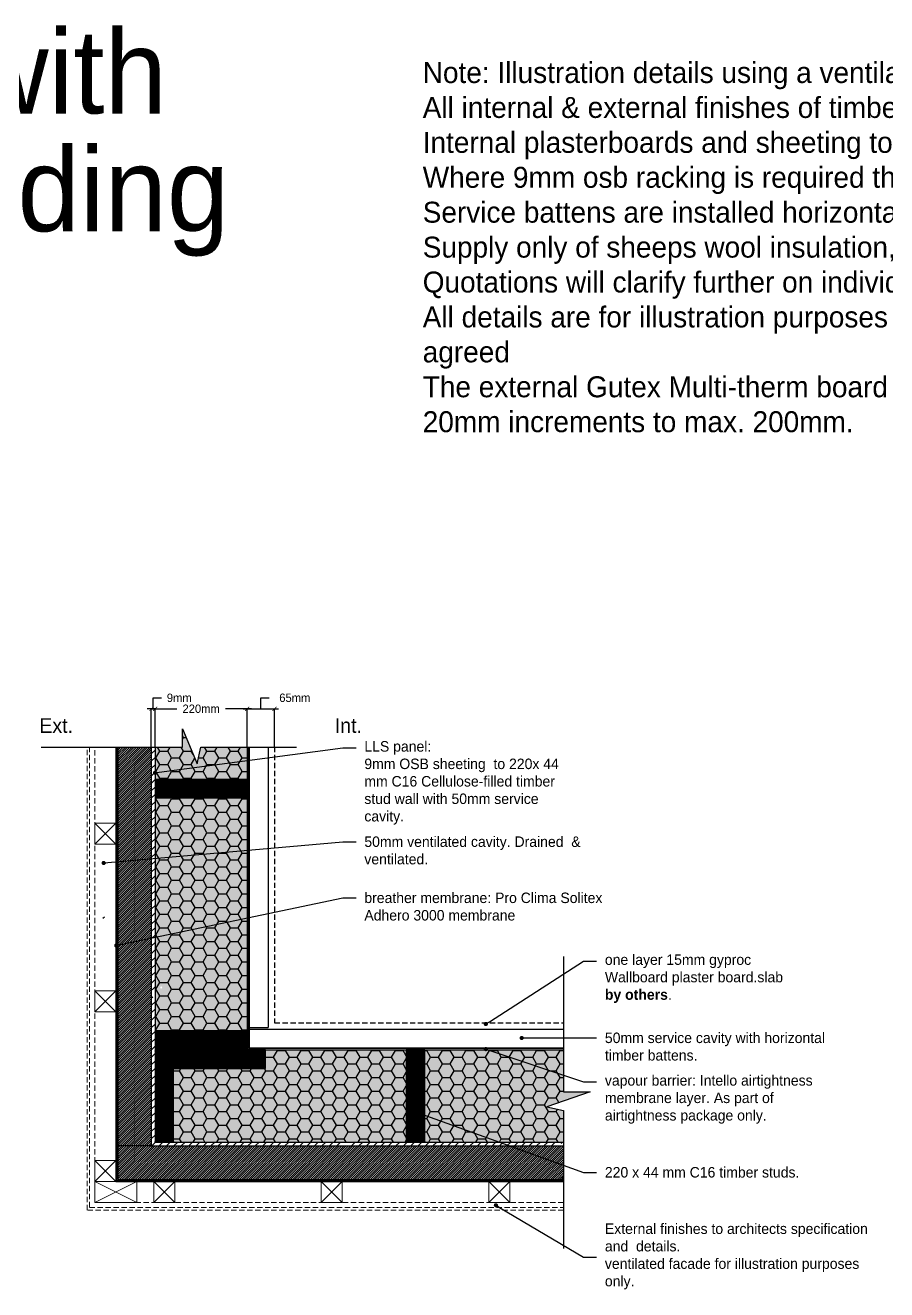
# Model space of a CAD drawing. Header units: millimetres. Extents: x -1562 to 49121, y -21091 to 0.
# Drawn here: x 41356 to 43414, y -7170 to -4152 of the extents above; entities that cross this region are included whole.
import ezdxf
from ezdxf import colors
from ezdxf.entities.mleader import LeaderData, LeaderLine
from ezdxf.math import Vec2, Vec3

# ---------------------------------------------------------------- set-up
doc = ezdxf.new("R2010")
doc.units = ezdxf.units.MM
doc.header["$MEASUREMENT"] = 0
doc.linetypes.add('DASHED', pattern=[19.05, 12.7, -6.35])
doc.linetypes.add('HIDDEN', pattern=[0.375, 0.25, -0.125])
for name, color, linetype in [('007 BREATHER MEMBRANE', 152, 'Continuous'), ('009 Air Tightness', 152, 'Continuous'), ('A00002 Title Text', 2, 'Continuous'), ('A_Plasterboard by others', 11, 'DASHED'), ('G25_EXTERNAL WALLS', 40, 'Continuous'), ('G33_INTERNAL FINISH', 1, 'Continuous'), ('H001_HATCH', 252, 'Continuous'), ('H002_HATCH COLOUR', 253, 'Continuous'), ('LLS_Dimensions', 6, 'Continuous'), ('LLS_Gutex Multitherm', 41, 'Continuous'), ('LLS_Membranes', 124, 'Continuous')]:
    doc.layers.add(name, color=color, linetype=linetype)
doc.layers.add('Kit', color=40, linetype='Continuous', lineweight=15)
doc.layers.add('LLS_Text', color=6, linetype='Continuous', lineweight=15)
doc.layers.add('PDF2_Geometry', color=7, linetype='Continuous', true_color=0x5a5a5a)
doc.styles.add('Century Gothic', font='GOTHIC.TTF')
doc.styles.add('GENERATED_STYLE_2', font='GOTHIC.TTF')
doc.dimstyles.new('FIA DIM Style', dxfattribs={"dimtxt": 20, "dimasz": 10, "dimexe": 0.18, "dimexo": 0.0625, "dimgap": 10, "dimtad": 0, "dimtih": 1, "dimtoh": 1, "dimdec": 0, "dimzin": 0, "dimdsep": 46, "dimtxsty": 'Century Gothic', "dimblk": 'ARCHTICK', "dimblk1": 'ARCHTICK', "dimblk2": 'ARCHTICK', "dimcen": 0.09, "dimdle": 10, "dimadec": 0, "dimazin": 0, "dimtfac": 1, "dimtdec": 0, "dimtofl": 0, "dimtmove": 0, "dimatfit": 3, "dimfxl": 1, "dimtolj": 1, "dimtzin": 0, "dimarcsym": 0})
pattern_1 = [(45, (-3621.1078, -814.1693), (-1.325825215, 1.325825215), [])]

# ---------------------------------------------------------------- blocks, each defined once
blk = doc.blocks.new('_Dot')
at = {"color": 0, "linetype": 'ByBlock', "lineweight": -2}
blk.add_line((-0.5, 0), (-1, 0), dxfattribs=at)
at = {"color": 0, "linetype": 'ByBlock', "const_width": 0.5}
blk.add_lwpolyline([(-0.25, 0, 1), (0.25, 0, 1)], format="xyb", close=True, dxfattribs=at)
blk = doc.blocks.new('_ArchTick')
at = {"color": 0, "linetype": 'ByBlock', "const_width": 0.15}
blk.add_lwpolyline([(-0.5, -0.5), (0.5, 0.5)], dxfattribs=at)
blk = doc.blocks.new('*D22')
at = {"layer": 'Defpoints', "color": 0, "transparency": 16777216}
for p in [(41666.2, -5783.3), (41666.2, -5874.5), (41886.2, -5874.5)]:
    blk.add_point(p, dxfattribs=at)
at = {"layer": 'H001_HATCH', "color": 0, "lineweight": -2, "transparency": 16777216}
for p, q in [((41656.2, -5783.3), (41718.3, -5783.3)), ((41666.2, -5874.4), (41666.2, -5783.1)), ((41896.2, -5783.3), (41834.1, -5783.3)), ((41886.2, -5874.4), (41886.2, -5783.1))]:
    blk.add_line(p, q, dxfattribs=at)
at = {"layer": 'H001_HATCH', "color": 0, "lineweight": -2, "transparency": 16777216, "xscale": 10, "yscale": 10, "zscale": 10, "rotation": 180}
blk.add_blockref('_ArchTick', (41666.2, -5783.3), dxfattribs=at)
at = {"layer": 'H001_HATCH', "color": 0, "lineweight": -2, "transparency": 16777216, "xscale": 10, "yscale": 10, "zscale": 10}
blk.add_blockref('_ArchTick', (41886.2, -5783.3), dxfattribs=at)
at = {"layer": 'H001_HATCH', "color": 0, "transparency": 16777216, "insert": (41776.2, -5783.3), "char_height": 20, "attachment_point": 5, "style": 'Century Gothic'}
blk.add_mtext('\\A1;220mm', dxfattribs=at)
blk = doc.blocks.new('*D23')
at = {"layer": 'Defpoints', "color": 0, "transparency": 16777216}
for p in [(41951.2, -5783.3), (41886.2, -5874.5), (41951.2, -5874.5)]:
    blk.add_point(p, dxfattribs=at)
at = {"layer": 'H001_HATCH', "color": 0, "lineweight": -2, "transparency": 16777216}
for p, q in [((41918.7, -5783.3), (41918.7, -5757.1)), ((41918.7, -5757.1), (41938.7, -5757.1)), ((41876.2, -5783.3), (41961.2, -5783.3)), ((41886.2, -5874.4), (41886.2, -5783.1)), ((41951.2, -5874.4), (41951.2, -5783.1))]:
    blk.add_line(p, q, dxfattribs=at)
at = {"layer": 'H001_HATCH', "color": 0, "lineweight": -2, "transparency": 16777216, "xscale": 10, "yscale": 10, "zscale": 10, "rotation": 180}
blk.add_blockref('_ArchTick', (41886.2, -5783.3), dxfattribs=at)
at = {"layer": 'H001_HATCH', "color": 0, "lineweight": -2, "transparency": 16777216, "xscale": 10, "yscale": 10, "zscale": 10}
blk.add_blockref('_ArchTick', (41951.2, -5783.3), dxfattribs=at)
at = {"layer": 'H001_HATCH', "color": 0, "transparency": 16777216, "insert": (41999.9, -5757.1), "char_height": 20, "width": 102.378, "attachment_point": 5, "style": 'Century Gothic'}
blk.add_mtext('\\A1;65mm', dxfattribs=at)
blk = doc.blocks.new('*D24')
at = {"layer": 'Defpoints', "color": 0, "transparency": 16777216}
for p in [(41657.2, -5783.3), (41657.2, -5874.5), (41666.2, -5874.5)]:
    blk.add_point(p, dxfattribs=at)
at = {"layer": 'H001_HATCH', "color": 0, "lineweight": -2, "transparency": 16777216}
for p, q in [((41661.7, -5783.3), (41661.7, -5757.1)), ((41661.7, -5757.1), (41681.7, -5757.1)), ((41657.2, -5783.3), (41647.2, -5783.3)), ((41657.2, -5874.4), (41657.2, -5783.1)), ((41666.2, -5783.3), (41657.2, -5783.3)), ((41666.2, -5874.4), (41666.2, -5783.1)), ((41666.2, -5783.3), (41676.2, -5783.3))]:
    blk.add_line(p, q, dxfattribs=at)
at = {"layer": 'H001_HATCH', "color": 0, "lineweight": -2, "transparency": 16777216, "xscale": 10, "yscale": 10, "zscale": 10}
blk.add_blockref('_ArchTick', (41657.2, -5783.3), dxfattribs=at)
at = {"layer": 'H001_HATCH', "color": 0, "lineweight": -2, "transparency": 16777216, "xscale": 10, "yscale": 10, "zscale": 10, "rotation": 180}
blk.add_blockref('_ArchTick', (41666.2, -5783.3), dxfattribs=at)
at = {"layer": 'H001_HATCH', "color": 0, "transparency": 16777216, "insert": (41723.9, -5757.1), "char_height": 20, "attachment_point": 5, "style": 'Century Gothic'}
blk.add_mtext('\\A1;9mm', dxfattribs=at)
blk = doc.blocks.new('50 x 50 batten')
at = {"layer": 'Kit', "color": 251, "lineweight": 5}
for p, q in [((0, 0), (50, -50)), ((50, 0), (0, -50))]:
    blk.add_line(p, q, dxfattribs=at)
at = {"layer": 'Kit', "lineweight": 5}
blk.add_lwpolyline([(0, -50), (50, -50), (50, 0), (0, 0)], close=True, dxfattribs=at)

msp = doc.modelspace()

# ---------------------------------------------------------------- hatches: boundary and pattern name
at = {"layer": 'H001_HATCH'}
h = msp.add_hatch(dxfattribs=at)
h.set_pattern_fill('HONEY', color=256, scale=150)
h.set_pattern_definition([(0, (-1438.156, 1309.24), (28.125, 16.2379763), [18.75, -37.5]), (120, (-1438.156, 1309.24), (-28.125, 16.2379763), [18.75, -37.5]), (60, (-1438.156, 1309.24), (6e-15, 32.4759526), [-37.5, 18.75])])
h.paths.add_polyline_path([(41886.2, -5995.7), (41666.2, -5995.7), (41666.2, -6551.7), (41886.2, -6551.7)])
edge = h.paths.add_edge_path(flags=16)
edge.add_arc((41680.8, -6448.6), 2.5, 0, 360)
h.paths.add_polyline_path([(42266.2, -6597.7), (41930.2, -6597.7), (41930.2, -6641.7), (41710.2, -6641.7), (41710.2, -6817.7), (42266.2, -6817.7)])
h.paths.add_polyline_path([(42641.8, -6597.7), (42489.5, -6597.7), (42641.8, -6654.7)], flags=17)
h.paths.add_polyline_path([(41766.9, -5914.7), (41731.3, -5830.9), (41731.3, -5874.5), (41666.2, -5874.5), (41666.2, -5951.7), (41886.2, -5951.7), (41886.2, -5874.5), (41775.8, -5874.5)])
h.paths.add_polyline_path([(42641.8, -6742.2), (42601.5, -6733.3), (42641.8, -6719.5), (42641.8, -6654.7), (42489.5, -6597.7), (42310.2, -6597.7), (42310.2, -6817.7), (42641.8, -6817.7)])
at = {"layer": 'H001_HATCH', "transparency": 33554549}
h = msp.add_hatch(dxfattribs=at)
h.set_pattern_fill('ANSI31', color=33, scale=30)
h.paths.add_polyline_path([(41577.2, -6826.7), (41657.2, -6826.7), (41657.2, -5874.5), (41577.2, -5874.5)])
h.paths.add_polyline_path([(41541, -6282.4, 1), (41545.7, -6280.9, 1)], flags=17)
h.paths.add_polyline_path([(41657.2, -6826.7), (41577.2, -6826.7), (41577.2, -6906.7), (42574.7, -6906.7), (42433.7, -6826.7)])
h.paths.add_polyline_path([(42433.7, -6826.7), (42574.7, -6906.7), (42641.8, -6906.7), (42641.8, -6826.7)])
at = {"layer": 'H001_HATCH'}
h = msp.add_hatch(dxfattribs=at)
h.set_pattern_fill('ANSI31', color=33, scale=100)
h.set_pattern_definition([(45, (-1418.156, 1309.24), (-8.8388348, 8.8388348), [])])
h.paths.add_polyline_path([(42645.6, -6817.7), (42132.8, -6817.7), (42132.8, -6820.2, -0.139349), (42132.5, -6821.3), (42129.8, -6825.6, 0.018267), (42129.2, -6826.7), (42619.3, -6826.7)])
h.paths.add_polyline_path([(41666.2, -6597.7), (41666.2, -6472.1), (41663, -6472.1), (41658.3, -6469.1, 0.018267), (41657.2, -6468.5), (41657.2, -6826.7), (42116.3, -6826.7, 0.018267), (42115.7, -6825.6), (42112.8, -6820.8), (42112.8, -6817.7), (41666.2, -6817.7)])
h.paths.add_polyline_path([(41666.2, -6277.9), (41657.2, -6279.5), (41657.2, -6455.7, 0.018267), (41658.3, -6455), (41663, -6452.1), (41666.2, -6452.1)])
h.paths.add_polyline_path([(41666.2, -5918.6), (41657.2, -5919.8), (41657.2, -6279.5), (41666.2, -6277.9)])
h.paths.add_polyline_path([(41666.2, -5874.5), (41657.2, -5874.5), (41657.2, -5919.8), (41666.2, -5918.6)])
at = {"layer": 'H001_HATCH', "transparency": 33554549}
h = msp.add_hatch(dxfattribs=at)
h.set_pattern_fill('ANSI31', color=33, scale=15)
h.set_pattern_definition(pattern_1)
h.paths.add_polyline_path([(41666.2, -5951.7), (41666.2, -5995.7), (41776.2, -5973.7)])
h.paths.add_polyline_path([(41776.2, -5973.7), (41666.2, -5995.7), (41886.2, -5995.7)])
h.paths.add_polyline_path([(41776.2, -5973.7), (41886.2, -5995.7), (41886.2, -5951.7)])
h.paths.add_polyline_path([(41666.2, -5951.7), (41776.2, -5973.7), (41886.2, -5951.7)])
h = msp.add_hatch(dxfattribs=at)
h.set_pattern_fill('ANSI31', color=33, scale=15)
h.set_pattern_definition(pattern_1)
h.paths.add_polyline_path([(41666.2, -6551.7), (41666.2, -6595.7), (41776.2, -6573.7)])
h.paths.add_polyline_path([(41776.2, -6573.7), (41666.2, -6595.7), (41886.2, -6595.7)])
h.paths.add_polyline_path([(41776.2, -6573.7), (41886.2, -6595.7), (41886.2, -6551.7)])
h.paths.add_polyline_path([(41666.2, -6551.7), (41776.2, -6573.7), (41886.2, -6551.7)])
h = msp.add_hatch(dxfattribs=at)
h.set_pattern_fill('ANSI31', color=33, scale=15)
h.set_pattern_definition(pattern_1)
h.paths.add_polyline_path([(41710.2, -6597.7), (41666.2, -6597.7), (41688.2, -6707.7)])
h.paths.add_polyline_path([(41688.2, -6707.7), (41666.2, -6597.7), (41666.2, -6817.7)])
h.paths.add_polyline_path([(41688.2, -6707.7), (41666.2, -6817.7), (41710.2, -6817.7)])
h.paths.add_polyline_path([(41710.2, -6597.7), (41688.2, -6707.7), (41710.2, -6817.7)])
h = msp.add_hatch(dxfattribs=at)
h.set_pattern_fill('ANSI31', color=33, scale=15)
h.set_pattern_definition(pattern_1)
h.paths.add_polyline_path([(41710.2, -6597.7), (41710.2, -6641.7), (41820.2, -6619.7)])
h.paths.add_polyline_path([(41820.2, -6619.7), (41710.2, -6641.7), (41930.2, -6641.7)])
h.paths.add_polyline_path([(41820.2, -6619.7), (41930.2, -6641.7), (41930.2, -6597.7)])
h.paths.add_polyline_path([(41710.2, -6597.7), (41820.2, -6619.7), (41930.2, -6597.7)])
h = msp.add_hatch(dxfattribs=at)
h.set_pattern_fill('ANSI31', color=33, scale=15)
h.set_pattern_definition(pattern_1)
h.paths.add_polyline_path([(42310.2, -6597.7), (42266.2, -6597.7), (42288.2, -6707.7)])
h.paths.add_polyline_path([(42288.2, -6707.7), (42266.2, -6597.7), (42266.2, -6817.7)])
h.paths.add_polyline_path([(42288.2, -6707.7), (42266.2, -6817.7), (42310.2, -6817.7)])
h.paths.add_polyline_path([(42310.2, -6597.7), (42288.2, -6707.7), (42310.2, -6817.7)])
at = {"layer": 'H002_HATCH COLOUR', "transparency": 33554483}
h = msp.add_hatch(color=155, dxfattribs=at)
h.dxf.hatch_style = 1
h.paths.add_polyline_path([(41886.2, -5995.7), (41666.2, -5995.7), (41666.2, -6551.7), (41886.2, -6551.7)])
edge = h.paths.add_edge_path(flags=16)
edge.add_arc((41680.8, -6448.6), 2.5, 0, 360)
h.paths.add_polyline_path([(42266.2, -6597.7), (41930.2, -6597.7), (41930.2, -6641.7), (41710.2, -6641.7), (41710.2, -6817.7), (42266.2, -6817.7)])
h.paths.add_polyline_path([(41766.9, -5914.7), (41731.3, -5830.9), (41731.3, -5874.5), (41666.2, -5874.5), (41666.2, -5951.7), (41886.2, -5951.7), (41886.2, -5874.5), (41775.8, -5874.5)])
h.paths.add_polyline_path([(42641.8, -6597.7), (42310.2, -6597.7), (42310.2, -6817.7), (42641.8, -6817.7), (42641.8, -6742.2), (42601.5, -6733.3), (42705.4, -6697.7), (42641.8, -6697.7)])

# ---------------------------------------------------------------- linework, layer by layer
at = {"layer": '007 BREATHER MEMBRANE', "linetype": 'HIDDEN', "ltscale": 50, "const_width": 2.5}
msp.add_lwpolyline([(41574.7, -5874.5), (41574.7, -6909.1), (42641.8, -6909.1)], dxfattribs=at)
at = {"layer": '009 Air Tightness', "color": 114, "linetype": 'HIDDEN', "ltscale": 35, "true_color": 0x139b48, "const_width": 1.5}
msp.add_lwpolyline([(41889.2, -5874.5), (41889.2, -6594.7), (42641.8, -6594.7)], dxfattribs=at)
at = {"layer": 'A_Plasterboard by others'}
msp.add_lwpolyline([(41951.2, -5874.5), (41951.2, -6532.7), (42641.8, -6532.7)], dxfattribs=at)
at = {"layer": 'G25_EXTERNAL WALLS'}
for points in [[(41657.2, -5874.5), (41657.2, -6826.7), (42641.8, -6826.7)], [(41666.2, -5874.5), (41666.2, -6817.7), (42641.8, -6817.7)], [(41886.2, -5874.5), (41886.2, -6597.7), (42641.8, -6597.7)]]:
    msp.add_lwpolyline(points, dxfattribs=at)
for points in [[(41886.2, -5951.7), (41666.2, -5951.7), (41666.2, -5995.7), (41886.2, -5995.7)], [(41886.2, -6551.7), (41666.2, -6551.7), (41666.2, -6595.7), (41886.2, -6595.7)], [(41710.2, -6817.7), (41710.2, -6597.7), (41666.2, -6597.7), (41666.2, -6817.7)], [(41930.2, -6597.7), (41710.2, -6597.7), (41710.2, -6641.7), (41930.2, -6641.7)], [(42310.2, -6817.7), (42310.2, -6597.7), (42266.2, -6597.7), (42266.2, -6817.7)]]:
    msp.add_lwpolyline(points, close=True, dxfattribs=at)
at = {"layer": 'G33_INTERNAL FINISH', "color": 8}
for p, q in [((41936.2, -5874.5), (41936.2, -6543.7)), ((41886.2, -6543.7), (41936.2, -6543.7)), ((41886.2, -6547.7), (42641.8, -6547.7))]:
    msp.add_line(p, q, dxfattribs=at)
at = {"layer": 'G33_INTERNAL FINISH'}
msp.add_lwpolyline([(41891.2, -5874.5), (41891.2, -6592.7), (42641.8, -6592.7)], dxfattribs=at)
at = {"layer": 'H001_HATCH', "color": 11}
for points in [[(41394.2, -5874.5), (41731.3, -5874.5), (41731.3, -5830.9), (41766.9, -5914.7), (41775.8, -5874.5), (42004.2, -5874.5)], [(42641.8, -6374.3), (42641.8, -6697.7), (42705.4, -6697.7), (42601.5, -6733.3), (42641.8, -6742.2), (42641.8, -7071.7)]]:
    msp.add_lwpolyline(points, dxfattribs=at)
at = {"layer": 'H001_HATCH'}
for points in [[(41666.2, -5995.7), (41886.2, -5951.7)], [(41886.2, -5995.7), (41666.2, -5951.7)], [(41666.2, -6595.7), (41886.2, -6551.7)], [(41886.2, -6595.7), (41666.2, -6551.7)], [(41666.2, -6597.7), (41710.2, -6817.7)], [(41666.2, -6817.7), (41710.2, -6597.7)], [(41710.2, -6641.7), (41930.2, -6597.7)], [(41930.2, -6641.7), (41710.2, -6597.7)], [(42266.2, -6597.7), (42310.2, -6817.7)], [(42266.2, -6817.7), (42310.2, -6597.7)]]:
    msp.add_lwpolyline(points, dxfattribs=at)
at = {"layer": 'Kit', "color": 251, "lineweight": 5}
for p, q in [((41622.3, -6961.6), (41522.3, -6911.6)), ((41622.3, -6911.6), (41522.3, -6961.6))]:
    msp.add_line(p, q, dxfattribs=at)
at = {"layer": 'Kit', "lineweight": 5}
msp.add_lwpolyline([(41522.3, -6961.6), (41522.3, -6911.6), (41622.3, -6911.6), (41622.3, -6961.6)], close=True, dxfattribs=at)
at = {"layer": 'LLS_Gutex Multitherm'}
for points in [[(41577.2, -5874.5), (41577.2, -6906.7), (42641.8, -6906.7)], [(41657.2, -6826.7), (41577.2, -6826.7)]]:
    msp.add_lwpolyline(points, dxfattribs=at)
at = {"layer": 'LLS_Membranes', "color": 11}
msp.add_lwpolyline([(41572.3, -5874.5), (41572.3, -6911.6), (42641.8, -6911.6)], dxfattribs=at)
at = {"layer": 'PDF2_Geometry', "color": 8, "linetype": 'DASHED', "lineweight": 9, "transparency": 33554687}
for points in [[(42641.8, -6980.1), (41503.8, -6980.1), (41503.8, -5874.5)], [(41509.8, -5874.5), (41509.8, -6974.1), (42641.8, -6974.1)], [(42641.8, -6961.6), (41522.3, -6961.6), (41522.3, -5874.5)]]:
    msp.add_lwpolyline(points, dxfattribs=at)

# ---------------------------------------------------------------- block references
at = {"layer": 'LLS_Dimensions'}
for p in [(41522.3, -6056.7), (41522.3, -6456.7), (41522.3, -6861.6)]:
    msp.add_blockref('50 x 50 batten', p, dxfattribs=at)
at = {"layer": 'LLS_Dimensions', "xscale": -1, "rotation": 269.9999999999147}
for p in [(41713.2, -6961.6), (42113.2, -6961.6), (42513.2, -6961.6)]:
    msp.add_blockref('50 x 50 batten', p, dxfattribs=at)

# ---------------------------------------------------------------- texts
at = {"layer": 'A00002 Title Text', "linetype": 'Continuous', "insert": (39137.2, -4162.3), "char_height": 200, "width": 3035.694, "attachment_point": 1, "line_spacing_factor": 0.84308, "style": 'GENERATED_STYLE_2'}
msp.add_mtext('\\A1;LLS Passive 220 with cement board cladding', dxfattribs=at)
at = {"layer": 'A00002 Title Text', "color": 1, "linetype": 'Continuous', "lineweight": 18, "attachment_point": 1, "style": 'GENERATED_STYLE_2'}
for s, insert, char_height, width in [('{\\H1.25x;Note: Illustration details using a ventilated facade. \\PAll internal & external finishes of timber frame structure are by others. \\PInternal plasterboards and sheeting to walls by others. \\PWhere 9mm osb racking is required this is part of the timber frame package. \\PService battens are installed horizontally. \\PSupply only of sheeps wool insulation, to be installed by others, within the service batten zone. \\PQuotations will clarify further on individual projects. \\PAll details are for illustration purposes and not to be read as part of quotation, unless this has been agreed\\PThe external Gutex Multi-therm board are shown at 80mm thick. Please note this can increase in 20mm increments to max. 200mm. }', (42305.4, -4239.5), 40, 2914.43), ('Ext.', (41389.6, -5805.7, 0), 35, 1225.794), ('Int.', (42095.2, -5805.7, 0), 35, 1225.794)]:
    msp.add_mtext(s, dxfattribs=dict(at, insert=insert, char_height=char_height, width=width))

# ---------------------------------------------------------------- dimensions: what is measured, and where the dimension line sits
at = {"layer": 'H001_HATCH'}
for base, p1, p2, override, picture, middle in [((41657.2, -5783.3), (41666.2, -5874.5), (41657.2, -5874.5), {"dimpost": 'mm', "dimtmove": 1}, '*D24', (41691.7, -5757.1)), ((41666.2, -5783.3), (41886.2, -5874.5), (41666.2, -5874.5), {"dimpost": 'mm'}, '*D22', (41776.2, -5783.3))]:
    dim = msp.add_linear_dim(base=base, p1=p1, p2=p2, dimstyle='FIA DIM Style', override=override, dxfattribs=at)
    dim.commit()
    dim.dimension.update_dxf_attribs({"geometry": picture, "text_midpoint": middle})
dim = msp.add_linear_dim(base=(41951.2, -5783.3), p1=(41886.2, -5874.5), p2=(41951.2, -5874.5), text='65mm', dimstyle='FIA DIM Style', override={"dimpost": 'mm', "dimtmove": 1}, dxfattribs=at)
dim.commit()
dim.dimension.update_dxf_attribs({"geometry": '*D23', "text_midpoint": (41948.7, -5757.1)})

# ---------------------------------------------------------------- leaders
at = {"layer": 'LLS_Text'}
ml = msp.add_multileader_mtext('Standard', dxfattribs=at)
ml.set_content('LLS panel:\\P9mm OSB sheeting  to 220x 44 mm C16 Cellulose-filled timber stud wall with 50mm service cavity.', color=256, style='Century Gothic')
ml.set_leader_properties(color=11)
ml.set_arrow_properties(name='DOT')
ml.build(insert=Vec2(0, 0))
ml.multileader.update_dxf_attribs({"dogleg_length": 50, "arrow_head_size": 10})
ctx = ml.context
ctx.base_point, ctx.char_height, ctx.arrow_head_size, ctx.landing_gap_size, ctx.plane_origin = Vec3(42146, -5876.3), 25, 10, 20, Vec3(42928.8, -5974.4)
notes = []
notes.append((ctx, [(0, (1, 1, 0), (42114.9, -5876.3), (1, 0), 31.2, [(0, [(41666.2, -5936)], 0, [])])]))
ctx.mtext.insert, ctx.mtext.width, ctx.mtext.defined_height, ctx.mtext.flow_direction = Vec3(42166, -5860.5), 517.626, 96.1, 5
ml = msp.add_multileader_mtext('Standard', dxfattribs=at)
ml.set_content('50mm ventilated cavity. Drained  & ventilated.', color=256, style='Century Gothic')
ml.set_leader_properties(color=11)
ml.set_arrow_properties(name='DOT')
ml.build(insert=Vec2(0, 0))
ml.multileader.update_dxf_attribs({"dogleg_length": 50, "arrow_head_size": 10})
ctx = ml.context
ctx.base_point, ctx.char_height, ctx.arrow_head_size, ctx.landing_gap_size, ctx.plane_origin = Vec3(42146, -6100.8), 25, 10, 20, Vec3(42928.8, -6172.2)
notes.append((ctx, [(0, (1, 1, 0), (42114.9, -6100.8), (1, 0), 31.2, [(0, [(41543.3, -6151.3)], 0, [])])]))
ctx.mtext.insert, ctx.mtext.width, ctx.mtext.defined_height, ctx.mtext.flow_direction = Vec3(42166, -6088), 576.117, 96.1, 5
ml = msp.add_multileader_mtext('Standard', dxfattribs=at)
ml.set_content('breather membrane: Pro Clima Solitex Adhero 3000 membrane', color=256, style='Century Gothic')
ml.set_leader_properties(color=11)
ml.set_arrow_properties(name='DOT')
ml.build(insert=Vec2(0, 0))
ml.multileader.update_dxf_attribs({"dogleg_length": 50, "arrow_head_size": 10})
ctx = ml.context
ctx.base_point, ctx.char_height, ctx.arrow_head_size, ctx.landing_gap_size, ctx.plane_origin = Vec3(42146, -6234.8), 25, 10, 20, Vec3(42374.3, -6259.3)
notes.append((ctx, [(0, (1, 1, 0), (42114.9, -6234.8), (1, 0), 31.2, [(0, [(41573.6, -6348.3)], 0, [])])]))
ctx.mtext.insert, ctx.mtext.width, ctx.mtext.defined_height, ctx.mtext.flow_direction = Vec3(42166, -6222), 609.99, 96.1, 5
ml = msp.add_multileader_mtext('Standard', dxfattribs=at)
ml.set_content('one layer 15mm gyproc Wallboard plaster board. ', color=256, style='Century Gothic')
ml.set_leader_properties(color=11)
ml.set_arrow_properties(name='DOT')
ml.build(insert=Vec2(0, 0))
ml.multileader.update_dxf_attribs({"dogleg_length": 50, "arrow_head_size": 10})
ctx = ml.context
ctx.base_point, ctx.char_height, ctx.arrow_head_size, ctx.landing_gap_size, ctx.plane_origin = Vec3(42720.5, -6385.5), 25, 10, 20, Vec3(42928.8, -6490.7)
notes.append((ctx, [(0, (1, 1, 0), (42689.3, -6385.5), (1, 0), 31.2, [(0, [(42456.1, -6535.7)], 0, [])])]))
ctx.mtext.insert, ctx.mtext.width, ctx.mtext.defined_height, ctx.mtext.flow_direction = Vec3(42740.5, -6369.6), 496.758, 96.1, 5
ml = msp.add_multileader_mtext('Standard', dxfattribs=at)
ml.set_content('one layer 15mm gyproc Wallboard plaster board slab {\\fCentury Gothic|b1|i0|c0|p34;by others}. ', color=256, style='Century Gothic')
ml.set_leader_properties(color=11)
ml.set_arrow_properties(name='DOT')
ml.build(insert=Vec2(0, 0))
ml.multileader.update_dxf_attribs({"dogleg_length": 50, "arrow_head_size": 10})
ctx = ml.context
ctx.base_point, ctx.char_height, ctx.arrow_head_size, ctx.landing_gap_size, ctx.plane_origin = Vec3(42720.5, -6385.5), 25, 10, 20, Vec3(42928.8, -6444.5)
notes.append((ctx, [(0, (1, 1, 0), (42689.3, -6385.5), (1, 0), 31.2, [(0, [(42456.1, -6535.7)], 0, [])])]))
ctx.mtext.insert, ctx.mtext.width, ctx.mtext.defined_height, ctx.mtext.flow_direction = Vec3(42740.5, -6369.6), 426.874, 96.1, 5
ml = msp.add_multileader_mtext('Standard', dxfattribs=at)
ml.set_content('50mm service cavity with horizontal timber battens. ', color=256, style='Century Gothic')
ml.set_leader_properties(color=11)
ml.set_arrow_properties(name='DOT')
ml.build(insert=Vec2(0, 0))
ml.multileader.update_dxf_attribs({"dogleg_length": 50, "arrow_head_size": 10})
ctx = ml.context
ctx.base_point, ctx.char_height, ctx.arrow_head_size, ctx.landing_gap_size, ctx.plane_origin = Vec3(42720.5, -6569), 25, 10, 20, Vec3(42928.8, -6613.5)
notes.append((ctx, [(0, (1, 1, 0), (42689.3, -6569), (1, 0), 31.2, [(0, [(42541.8, -6569)], 0, [])])]))
ctx.mtext.insert, ctx.mtext.width, ctx.mtext.defined_height, ctx.mtext.flow_direction = Vec3(42740.5, -6556.2), 530.756, 178.1, 5
ml = msp.add_multileader_mtext('Standard', dxfattribs=at)
ml.set_content('vapour barrier: Intello airtightness membrane layer. As part of airtightness package only.', color=256, style='Century Gothic')
ml.set_leader_properties(color=11)
ml.set_arrow_properties(name='DOT')
ml.build(insert=Vec2(0, 0))
ml.multileader.update_dxf_attribs({"dogleg_length": 50, "arrow_head_size": 10})
ctx = ml.context
ctx.base_point, ctx.char_height, ctx.arrow_head_size, ctx.landing_gap_size, ctx.plane_origin = Vec3(42720.5, -6673.9), 25, 10, 20, Vec3(42928.8, -6904.1)
notes.append((ctx, [(0, (1, 1, 0), (42689.3, -6673.9), (1, 0), 31.2, [(0, [(42456.1, -6595.7)], 0, [])])]))
ctx.mtext.insert, ctx.mtext.width, ctx.mtext.defined_height, ctx.mtext.flow_direction = Vec3(42740.5, -6657.8), 496.758, 96.1, 5
ml = msp.add_multileader_mtext('Standard', dxfattribs=at)
ml.set_content('220 x 44 mm C16 timber studs. ', color=256, style='Century Gothic')
ml.set_leader_properties(color=11)
ml.set_arrow_properties(name='DOT')
ml.build(insert=Vec2(0, 0))
ml.multileader.update_dxf_attribs({"dogleg_length": 50, "arrow_head_size": 10})
ctx = ml.context
ctx.base_point, ctx.char_height, ctx.arrow_head_size, ctx.landing_gap_size, ctx.plane_origin = Vec3(42720.5, -6889.9), 25, 10, 20, Vec3(43008.8, -7079.4)
notes.append((ctx, [(0, (1, 1, 0), (42689.3, -6889.9), (1, 0), 31.2, [(0, [(42296.4, -6748.7)], 0, [])])]))
ctx.mtext.insert, ctx.mtext.width, ctx.mtext.defined_height, ctx.mtext.flow_direction = Vec3(42740.5, -6877.2), 496.758, 96.1, 5
ml = msp.add_multileader_mtext('Standard', dxfattribs=at)
ml.set_content('External finishes to architects specification and  details. \\Pventilated facade for illustration purposes  only.', color=256, style='Century Gothic')
ml.set_leader_properties(color=11)
ml.set_arrow_properties(name='DOT')
ml.build(insert=Vec2(0, 0))
ml.multileader.update_dxf_attribs({"text_left_attachment_type": 2, "text_right_attachment_type": 2, "dogleg_length": 50, "arrow_head_size": 10})
ctx = ml.context
ctx.base_point, ctx.char_height, ctx.arrow_head_size, ctx.landing_gap_size, ctx.plane_origin = Vec3(42720.5, -7092.3), 25, 10, 20, Vec3(42948.8, -7116.8)
ctx.left_attachment, ctx.right_attachment = 2, 2
notes.append((ctx, [(0, (1, 1, 0), (42689.3, -7092.3), (1, 0), 31.2, [(0, [(42480.2, -6968.4)], 0, [])])]))
ctx.mtext.insert, ctx.mtext.width, ctx.mtext.defined_height, ctx.mtext.flow_direction = Vec3(42740.5, -7011.9), 640.544, 96.1, 5
for ctx, leaders in notes:
    for number, flags, end, landing, length, lines in leaders:
        leader = LeaderData()
        leader.index, (leader.has_last_leader_line, leader.has_dogleg_vector, leader.attachment_direction) = number, flags
        leader.last_leader_point, leader.dogleg_vector, leader.dogleg_length = Vec3(end), Vec3(landing), length
        for number, points, colour, breaks in lines:
            line = LeaderLine()
            line.index, line.vertices, line.color, line.breaks = number, Vec3.list(points), colors.encode_raw_color(colour), breaks
            leader.lines.append(line)
        ctx.leaders.append(leader)

doc.saveas('drawing.dxf')
